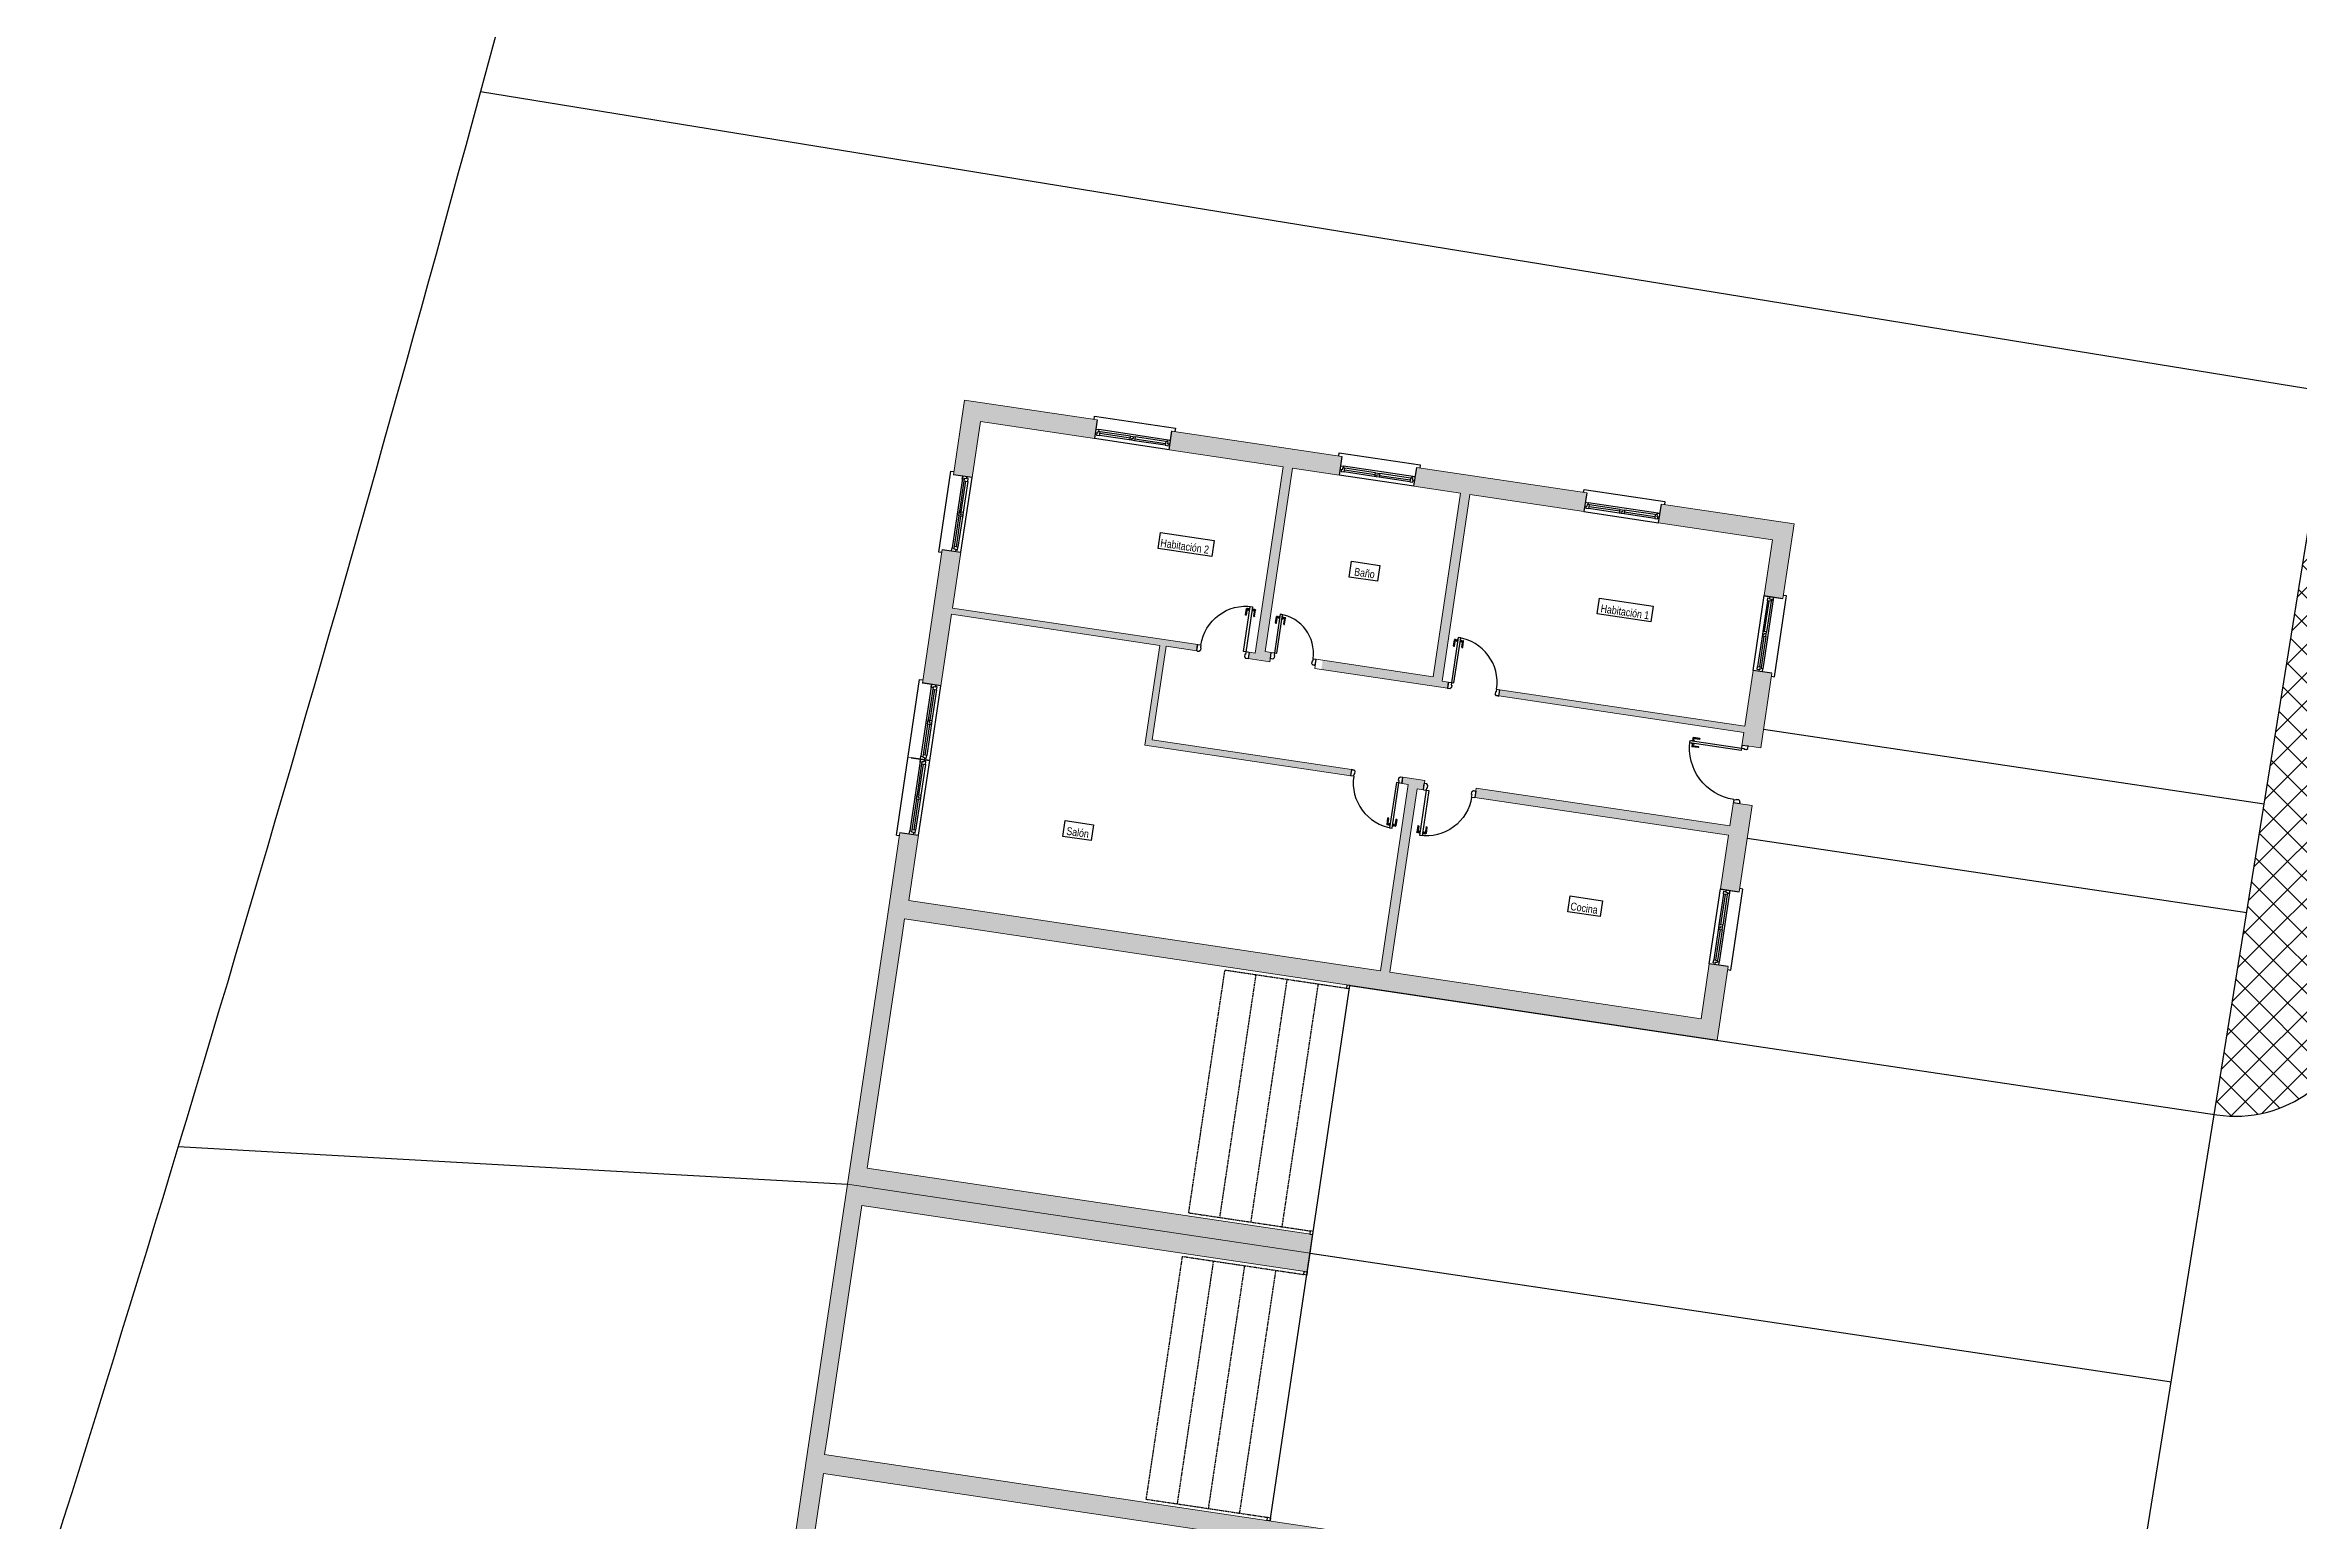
# Model space of a CAD drawing. Header units: millimetres. Extents: x 712192 to 1044287, y 40211 to 168571.
# Drawn here: x 826156 to 851776, y 71914 to 88689 of the extents above; entities that cross this region are included whole.
import ezdxf

# ---------------------------------------------------------------- set-up
doc = ezdxf.new("R2010")
doc.units = ezdxf.units.MM
doc.linetypes.add('ACAD_ISO10W100', pattern=[18, 12, -3, 0, -3])
for name, color, linetype in [('Aceras', 8, 'Continuous'), ('Carpinteria', 14, 'Continuous'), ('Cerramiento', 7, 'Continuous'), ('Cristal', 4, 'Continuous'), ('Fina', 2, 'Continuous'), ('Sombreado muros', 30, 'Continuous'), ('Textos', 5, 'Continuous')]:
    doc.layers.add(name, color=color, linetype=linetype)
for name, color, linetype, lineweight in [('Edificaciones', 6, 'Continuous', 18), ('Parcela', 1, 'Continuous', 30), ('Viales', 7, 'Continuous', 30)]:
    doc.layers.add(name, color=color, linetype=linetype, lineweight=lineweight)
doc.styles.add('basico', font='arial.ttf', dxfattribs={"width": 0.8})

# ---------------------------------------------------------------- blocks, each defined once
blk = doc.blocks.new('p825')
at = {"layer": 'Carpinteria'}
for p, q in [((-0.054, 0.68), (-0.054, 0.78)), ((-0.039, 0.785), (-0.049, 0.785)), ((-0.039, 0.68), (-0.039, 0.785)), ((-0.007, 0.785), (-0.017, 0.785)), ((-0.017, 0.765), (-0.017, 0.785)), ((-0.007, 0.765), (-0.017, 0.765)), ((-0.007, 0.754), (-0.007, 0.796)), ((0, 0.796), (-0.007, 0.796)), ((0, 0.754), (-0.007, 0.754)), ((0.04, 0.825), (0, 0.825)), ((0, 0.825), (0, 0)), ((0.04, 0), (0.04, 0.825)), ((0.04, 0.796), (0.047, 0.796)), ((0.04, 0.754), (0.047, 0.754)), ((0.047, 0.754), (0.047, 0.796)), ((0.047, 0.785), (0.057, 0.785)), ((0.047, 0.765), (0.057, 0.765)), ((0.057, 0.765), (0.057, 0.785)), ((0.079, 0.785), (0.089, 0.785)), ((0.079, 0.68), (0.079, 0.785)), ((0.094, 0.68), (0.094, 0.78)), ((-0.044, 0.675), (-0.049, 0.675)), ((0.084, 0.675), (0.089, 0.675)), ((-0.05, 0), (0, 0)), ((0, 0), (0.04, 0)), ((0, 0), (0, -0.04)), ((0.825, 0), (0.875, 0)), ((0.825, 0), (0.825, -0.04)), ((-0.01, -0.1), (-0.05, -0.1)), ((0.01, -0.08), (-0.01, -0.1)), ((0, -0.04), (0.01, -0.04)), ((0.01, -0.04), (0.01, -0.05)), ((0.01, -0.05), (0.01, -0.06)), ((0.01, -0.06), (0.01, -0.08)), ((0.825, -0.04), (0.815, -0.04)), ((0.815, -0.04), (0.815, -0.05)), ((0.815, -0.05), (0.815, -0.06)), ((0.815, -0.06), (0.815, -0.08)), ((0.815, -0.08), (0.84, -0.1)), ((0.86, -0.1), (0.84, -0.1)), ((0.86, -0.1), (0.875, -0.1))]:
    blk.add_line(p, q, dxfattribs=at)
for centre, radius, start, end in [((-0.049, 0.78), 0.005, 90, 180), ((-0.028, 0.812), 0.0294, 248.0255, 291.9745), ((-0.028, 0.738), 0.0294, 68.0255, 111.9745), ((0, 0), 0.825, 0, 90), ((0.068, 0.812), 0.0294, 248.0255, 291.9745), ((0.068, 0.738), 0.0294, 68.0255, 111.9745), ((0.089, 0.78), 0.005, 0, 90), ((-0.049, 0.68), 0.005, 180, 270), ((-0.044, 0.68), 0.005, 270, 0), ((0.084, 0.68), 0.005, 180, 270), ((0.089, 0.68), 0.005, 270, 0)]:
    blk.add_arc(centre, radius, start, end, dxfattribs=at)
at = {"layer": 'Cerramiento'}
for p, q in [((-0.05, 0), (-0.05, -0.1)), ((0.875, 0), (0.875, -0.1))]:
    blk.add_line(p, q, dxfattribs=at)
blk = doc.blocks.new('p725')
at = {"layer": 'Carpinteria'}
for p, q in [((0.04, 0.725), (0, 0.725)), ((0, 0.725), (0, -0.04)), ((0.04, 0), (0.04, 0.725)), ((-0.054, 0.58), (-0.054, 0.68)), ((-0.039, 0.685), (-0.049, 0.685)), ((-0.044, 0.575), (-0.049, 0.575)), ((-0.039, 0.58), (-0.039, 0.685)), ((-0.007, 0.685), (-0.017, 0.685)), ((-0.017, 0.665), (-0.017, 0.685)), ((-0.007, 0.665), (-0.017, 0.665)), ((-0.007, 0.654), (-0.007, 0.696)), ((0, 0.696), (-0.007, 0.696)), ((0, 0.654), (-0.007, 0.654)), ((0.04, 0.696), (0.047, 0.696)), ((0.04, 0.654), (0.047, 0.654)), ((0.047, 0.654), (0.047, 0.696)), ((0.047, 0.685), (0.057, 0.685)), ((0.047, 0.665), (0.057, 0.665)), ((0.057, 0.665), (0.057, 0.685)), ((0.079, 0.685), (0.089, 0.685)), ((0.079, 0.58), (0.079, 0.685)), ((0.084, 0.575), (0.089, 0.575)), ((0.094, 0.58), (0.094, 0.68)), ((-0.05, 0), (0, 0)), ((0, 0), (0.04, 0)), ((0.725, 0), (0.775, 0)), ((0.725, 0), (0.725, -0.04)), ((-0.01, -0.1), (-0.05, -0.1)), ((0.01, -0.08), (-0.01, -0.1)), ((0, -0.04), (0.01, -0.04)), ((0.01, -0.04), (0.01, -0.08)), ((0.725, -0.04), (0.715, -0.04)), ((0.715, -0.04), (0.715, -0.08)), ((0.74, -0.1), (0.715, -0.08)), ((0.76, -0.1), (0.74, -0.1)), ((0.76, -0.1), (0.775, -0.1))]:
    blk.add_line(p, q, dxfattribs=at)
for centre, radius, start, end in [((0, 0), 0.725, 0, 90), ((-0.049, 0.68), 0.005, 90, 180), ((-0.049, 0.58), 0.005, 180, 270), ((-0.044, 0.58), 0.005, 270, 0), ((-0.028, 0.712), 0.0294, 248.0255, 291.9745), ((-0.028, 0.638), 0.0294, 68.0255, 111.9745), ((0.068, 0.712), 0.0294, 248.0255, 291.9745), ((0.068, 0.638), 0.0294, 68.0255, 111.9745), ((0.084, 0.58), 0.005, 180, 270), ((0.089, 0.68), 0.005, 0, 90), ((0.089, 0.58), 0.005, 270, 0)]:
    blk.add_arc(centre, radius, start, end, dxfattribs=at)
at = {"layer": 'Cerramiento'}
for p, q in [((-0.05, 0), (-0.05, -0.1)), ((0.775, -0.1), (0.775, 0))]:
    blk.add_line(p, q, dxfattribs=at)
blk = doc.blocks.new('ven2')
at = {"layer": 'Carpinteria'}
for p, q in [((0, 0.5), (0.04, 0.5)), ((0.03, 0.3), (0, 0.3)), ((0.02, 0.3), (0.02, 0.2)), ((0.04, 0.4), (0.03, 0.4)), ((0.03, 0.4), (0.03, 0.3)), ((0.04, 0.5), (0.04, 0.4)), ((1, 0.5), (0.04, 0.5)), ((0.06, 0.4), (0.04, 0.4)), ((0.06, 0.2), (0.06, 0.4)), ((0.47, 0.4), (0.06, 0.4)), ((0.47, 0.2), (0.47, 0.4)), ((0.47, 0.4), (0.53, 0.4)), ((0.49, 0.2), (0.49, 0.3)), ((0.49, 0.3), (0.51, 0.3)), ((0.51, 0.3), (0.51, 0.4)), ((0.53, 0.4), (0.53, 0.2)), ((0.94, 0.4), (0.53, 0.4)), ((0.96, 0.4), (0.94, 0.4)), ((0.94, 0.4), (0.94, 0.2)), ((0.96, 0.4), (0.96, 0.5)), ((0.96, 0.5), (1, 0.5)), ((0.97, 0.4), (0.96, 0.4)), ((0.97, 0.3), (0.97, 0.4)), ((1, 0.3), (0.97, 0.3)), ((0.98, 0.2), (0.98, 0.3)), ((0.02, 0.2), (0.06, 0.2)), ((0.49, 0.2), (0.06, 0.2)), ((0.53, 0.2), (0.49, 0.2)), ((0.94, 0.2), (0.53, 0.2)), ((0.94, 0.2), (0.98, 0.2))]:
    blk.add_line(p, q, dxfattribs=at)
at = {"layer": 'Cerramiento'}
for p, q in [((0, 1), (0, 0)), ((1, 0), (1, 1))]:
    blk.add_line(p, q, dxfattribs=at)
at = {"layer": 'Cristal'}
for p, q in [((0.47, 0.3), (0.06, 0.3)), ((0.53, 0.3), (0.94, 0.3))]:
    blk.add_line(p, q, dxfattribs=at)
blk = doc.blocks.new('p625')
at = {"layer": 'Carpinteria'}
for p, q in [((-0.054, 0.48), (-0.054, 0.58)), ((-0.039, 0.585), (-0.049, 0.585)), ((-0.044, 0.475), (-0.049, 0.475)), ((-0.039, 0.48), (-0.039, 0.585)), ((-0.017, 0.565), (-0.017, 0.585)), ((-0.007, 0.585), (-0.017, 0.585)), ((-0.007, 0.565), (-0.017, 0.565)), ((0, 0.596), (-0.007, 0.596)), ((-0.007, 0.554), (-0.007, 0.596)), ((0, 0.554), (-0.007, 0.554)), ((0.04, 0.625), (0, 0.625)), ((0, 0.625), (0, -0.04)), ((0.04, 0), (0.04, 0.625)), ((0.04, 0.596), (0.047, 0.596)), ((0.04, 0.554), (0.047, 0.554)), ((0.047, 0.554), (0.047, 0.596)), ((0.047, 0.585), (0.057, 0.585)), ((0.047, 0.565), (0.057, 0.565)), ((0.057, 0.565), (0.057, 0.585)), ((0.079, 0.48), (0.079, 0.585)), ((0.079, 0.585), (0.089, 0.585)), ((0.084, 0.475), (0.089, 0.475)), ((0.094, 0.48), (0.094, 0.58)), ((-0.05, 0), (0, 0)), ((0, 0), (0.04, 0)), ((0.625, 0), (0.675, 0)), ((0.625, 0), (0.625, -0.04)), ((-0.01, -0.1), (-0.05, -0.1)), ((0.01, -0.08), (-0.01, -0.1)), ((0, -0.04), (0.01, -0.04)), ((0.01, -0.04), (0.01, -0.08)), ((0.625, -0.04), (0.615, -0.04)), ((0.615, -0.04), (0.615, -0.08)), ((0.64, -0.1), (0.615, -0.08)), ((0.66, -0.1), (0.64, -0.1)), ((0.66, -0.1), (0.675, -0.1))]:
    blk.add_line(p, q, dxfattribs=at)
for centre, radius, start, end in [((-0.049, 0.58), 0.005, 90, 180), ((-0.049, 0.48), 0.005, 180, 270), ((-0.044, 0.48), 0.005, 270, 0), ((-0.028, 0.612), 0.0294, 248.0255, 291.9745), ((-0.028, 0.538), 0.0294, 68.0255, 111.9745), ((0, 0), 0.625, 0, 90), ((0.068, 0.612), 0.0294, 248.0255, 291.9745), ((0.068, 0.538), 0.0294, 68.0255, 111.9745), ((0.084, 0.48), 0.005, 180, 270), ((0.089, 0.58), 0.005, 0, 90), ((0.089, 0.48), 0.005, 270, 0)]:
    blk.add_arc(centre, radius, start, end, dxfattribs=at)
at = {"layer": 'Cerramiento'}
for p, q in [((-0.05, -0.1), (-0.05, 0)), ((0.675, -0.1), (0.675, 0))]:
    blk.add_line(p, q, dxfattribs=at)

msp = doc.modelspace()

# ---------------------------------------------------------------- hatches: boundary and pattern name
at = {"layer": 'Aceras'}
h = msp.add_hatch(dxfattribs=at)
h.set_pattern_fill('ANSI37', color=256, scale=71.580675)
h.set_pattern_definition([(45, (270544.93, 3236.83), (-160.7032, 160.7032), []), (135, (270544.93, 3236.83), (-160.7032, -160.7032), [])])
h.paths.add_polyline_path([(757552, 126920, 0.414214), (755563, 127297), (722138, 104533), (722944, 103350)])
h.paths.add_polyline_path([(787790, 143539), (799687, 138960, 0.414214), (798865, 140810), (788304, 144875, 0.319675), (777176, 142017), (764778, 133574, 0.414214), (764401, 131584), (778150, 140948, -0.325822)])
h.paths.add_polyline_path([(824260, 129503), (824297, 129905, 0.335762), (823386, 131373), (810355, 136388, 0.414214), (808504, 135566)])
h.paths.add_polyline_path([(833260, 127573, 0.414214), (831409, 126751), (836939, 124623), (836986, 124935, 0.351854), (836085, 126485)])
h.paths.add_polyline_path([(852012, 118821, -0.378204), (856528, 111652), (854208, 97365, 0.414214), (855850, 98548), (857942, 111422, 0.375958), (852475, 120177), (844825, 123121, 0.414214), (842975, 122299)])
h.paths.add_polyline_path([(854898, 92685, 0.421729), (853678, 94333), (850815, 76534, 0.416122), (852466, 77716)])
h.paths.add_polyline_path([(851021, 68815, 0.414214), (849837, 70458), (847818, 58027), (848044, 58026, 0.369067), (849463, 59228)])
at = {"layer": 'Sombreado muros'}
h = msp.add_hatch(dxfattribs=at)
h.set_pattern_fill('SACNCR', color=256, scale=57.26454)
h.set_pattern_definition([(45, (270544.93, 3236.83), (-96.42192, 96.42192), []), (45, (270641.35, 3236.83), (-96.42192, 96.42192), [0, -136.361185])])
h.paths.add_polyline_path([(841747, 83887), (841716, 83675), (842247, 83596), (841936, 81510), (840679, 81698), (840663, 81592), (842097, 81378), (842107, 81449), (842036, 81459), (842353, 83580), (843648, 83386), (843680, 83599)])
h.paths.add_polyline_path([(844530, 83472), (844498, 83260), (845794, 83066), (845699, 82431), (845911, 82399), (846038, 83247)])
h.paths.add_polyline_path([(838965, 84302), (838933, 84090), (840229, 83897), (839913, 81776), (839842, 81787), (839831, 81716), (840079, 81679), (840095, 81785), (840024, 81796), (840335, 83881), (840866, 83802), (840898, 84014)])
h.paths.add_polyline_path([(836788, 84410), (838084, 84217), (838116, 84429), (836608, 84654), (836481, 83806), (836693, 83775)])
h.paths.add_polyline_path([(836567, 82925), (836354, 82957), (836128, 81438), (836340, 81406), (836461, 82219), (838828, 81866), (838659, 80733), (840997, 80384), (841007, 80455), (838740, 80793), (838898, 81855), (839247, 81803), (839258, 81874), (836472, 82290)])
h.paths.add_polyline_path([(845784, 81550), (845572, 81581), (845477, 80946), (842691, 81361), (842681, 81291), (845467, 80875), (845445, 80733), (845658, 80702)])
h.paths.add_polyline_path([(845560, 80047), (845348, 80078), (845308, 79813), (842423, 80243), (842407, 80137), (845292, 79707), (845201, 79097), (845414, 79065)])
h.paths.add_polyline_path([(845287, 78216), (845074, 78247), (844981, 77622), (841441, 78150), (841752, 80235), (841823, 80224), (841839, 80331), (841591, 80368), (841581, 80297), (841651, 80286), (841335, 78166), (835976, 78965), (836086, 79707), (835874, 79739), (835732, 78785), (835278, 75742), (840535, 74957), (840567, 75169), (840531, 75175), (835502, 75925), (835893, 78544), (835925, 78756), (845162, 77377)])
h.paths.add_polyline_path([(835017, 72670), (835048, 72882), (835439, 75500), (840503, 74745), (840535, 74957), (835278, 75742), (834823, 72699), (834681, 71744), (834893, 71713), (835004, 72454), (840363, 71655), (840047, 69534), (839976, 69545), (839966, 69474), (840213, 69437), (840229, 69543), (840158, 69554), (840470, 71639), (844009, 71111), (843916, 70485), (844128, 70453), (844253, 71291)])
h.paths.add_polyline_path([(834508, 69130), (837294, 68715), (837304, 68785), (836956, 68837), (837114, 69899), (839381, 69561), (839392, 69632), (837054, 69981), (836885, 68848), (834519, 69201), (834640, 70014), (834427, 70045), (834201, 68527), (834413, 68495)])
h.paths.add_polyline_path([(834286, 67645), (834074, 67677), (833947, 66829), (835455, 66604), (835487, 66816), (834192, 67010)])
h.paths.add_polyline_path([(844002, 69604), (843789, 69635), (843698, 69025), (840813, 69456), (840797, 69350), (843682, 68919), (843643, 68654), (843855, 68622)])
h.paths.add_polyline_path([(843757, 67967), (843545, 67999), (843524, 67857), (840738, 68273), (840727, 68202), (843513, 67786), (843419, 67151), (843631, 67119)])
h.paths.add_polyline_path([(843504, 66270), (843292, 66301), (843197, 65666), (841901, 65859), (841870, 65647), (843378, 65422)])
h.paths.add_polyline_path([(839756, 66179), (840073, 68300), (840143, 68289), (840154, 68360), (838720, 68574), (838705, 68468), (839961, 68280), (839650, 66195), (839119, 66274), (839087, 66062), (841020, 65774), (841052, 65986)])
h.paths.add_polyline_path([(838269, 66401), (837738, 66480), (838050, 68566), (838120, 68555), (838136, 68661), (837888, 68698), (837878, 68627), (837949, 68617), (837632, 66496), (836337, 66690), (836305, 66477), (838238, 66189)])

# ---------------------------------------------------------------- linework, layer by layer
at = {"layer": 'Carpinteria', "linetype": 'ACAD_ISO10W100'}
for p, q in [((839156, 75416), (839568, 78176)), ((839568, 78176), (840948, 77970)), ((839510, 75363), (839922, 78123)), ((839864, 75310), (840276, 78070)), ((840218, 75258), (840630, 78018)), ((839156, 75416), (840537, 75210)), ((839082, 74921), (838670, 72161)), ((839436, 74868), (839024, 72108)), ((839082, 74921), (840463, 74715)), ((839790, 74815), (839378, 72055)), ((840144, 74762), (839732, 72002)), ((838670, 72161), (840051, 71955))]:
    msp.add_line(p, q, dxfattribs=at)
at = {"layer": 'Carpinteria'}
for p, q in [((840954, 78005), (840948, 77970)), ((840948, 77970), (840984, 77965)), ((840989, 78000), (840954, 78005)), ((840984, 77965), (840989, 78000)), ((840537, 75210), (840531, 75175)), ((840531, 75175), (840567, 75169)), ((840572, 75205), (840537, 75210)), ((840567, 75169), (840572, 75205)), ((840463, 74715), (840468, 74750)), ((840498, 74709), (840463, 74715)), ((840468, 74750), (840503, 74745)), ((840503, 74745), (840498, 74709)), ((840046, 71919), (840051, 71955)), ((840081, 71914), (840046, 71919)), ((840051, 71955), (840086, 71949)), ((840086, 71949), (840081, 71914))]:
    msp.add_line(p, q, dxfattribs=at)
at = {"layer": 'Edificaciones'}
for p, q in [((838084, 84217), (838116, 84429)), ((838933, 84090), (838965, 84302)), ((836693, 83775), (836481, 83806)), ((839913, 81776), (840229, 83897)), ((840024, 81796), (840335, 83881)), ((840866, 83802), (840898, 84014)), ((841716, 83675), (841747, 83887)), ((841936, 81510), (842247, 83596)), ((842036, 81459), (842353, 83580)), ((843648, 83386), (842353, 83580)), ((843648, 83386), (843680, 83599)), ((844498, 83260), (844530, 83472)), ((845794, 83066), (844498, 83260)), ((845699, 82431), (845794, 83066)), ((836567, 82925), (836354, 82957)), ((839258, 81874), (836472, 82290)), ((845911, 82399), (845699, 82431)), ((838828, 81866), (836461, 82219)), ((838828, 81866), (838659, 80733)), ((838898, 81855), (838740, 80793)), ((839247, 81803), (838898, 81855)), ((839258, 81874), (839247, 81803)), ((839842, 81787), (839831, 81716)), ((839913, 81776), (839842, 81787)), ((840095, 81785), (840024, 81796)), ((840095, 81785), (840079, 81679)), ((840079, 81679), (839831, 81716)), ((840604, 81709), (840588, 81603)), ((842097, 81378), (840588, 81603)), ((841936, 81510), (840604, 81709)), ((845784, 81550), (845572, 81581)), ((836340, 81406), (836128, 81438)), ((842107, 81449), (842036, 81459)), ((842107, 81449), (842097, 81378)), ((842691, 81361), (842681, 81291)), ((845467, 80875), (842681, 81291)), ((845477, 80946), (842691, 81361)), ((840997, 80384), (838659, 80733)), ((841007, 80455), (838740, 80793)), ((845445, 80733), (845658, 80702)), ((836213, 80557), (835965, 80594)), ((840997, 80384), (841007, 80455)), ((841335, 78166), (841651, 80286)), ((841441, 78150), (841752, 80235)), ((841581, 80297), (841591, 80368)), ((841651, 80286), (841581, 80297)), ((841839, 80331), (841591, 80368)), ((841823, 80224), (841752, 80235)), ((841823, 80224), (841839, 80331)), ((842407, 80137), (842423, 80243)), ((845308, 79813), (842423, 80243)), ((845292, 79707), (842407, 80137)), ((845348, 80078), (845560, 80047)), ((836086, 79707), (835874, 79739)), ((845414, 79065), (845201, 79097)), ((835893, 78544), (835925, 78756)), ((845074, 78247), (844981, 77622)), ((845287, 78216), (845074, 78247)), ((835048, 72882), (835017, 72670))]:
    msp.add_line(p, q, dxfattribs=at)
for points in [[(838116, 84429), (836608, 84654), (836481, 83806)], [(838084, 84217), (836788, 84410), (836693, 83775)], [(840898, 84014), (838965, 84302)], [(840229, 83897), (838933, 84090)], [(840866, 83802), (840335, 83881)], [(843680, 83599), (841747, 83887)], [(842247, 83596), (841716, 83675)], [(845911, 82399), (846038, 83247), (844530, 83472)], [(836354, 82957), (836128, 81438)], [(836567, 82925), (836472, 82290)], [(836461, 82219), (836340, 81406)], [(845477, 80946), (845572, 81581)], [(845658, 80702), (845784, 81550)], [(845440, 80698), (845467, 80875)], [(845308, 79813), (845353, 80114)], [(845414, 79065), (845560, 80047)], [(835874, 79739), (835732, 78785)], [(836086, 79707), (835976, 78965), (841335, 78166)], [(845201, 79097), (845292, 79707)], [(835732, 78785), (835278, 75742), (840535, 74957), (840572, 75205)], [(835925, 78756), (845162, 77377), (845287, 78216)], [(835893, 78544), (835502, 75925), (840567, 75169)], [(841441, 78150), (844981, 77622)], [(834823, 72699), (835278, 75742), (840535, 74957), (840498, 74709)], [(835048, 72882), (835439, 75500), (840503, 74745)], [(834681, 71744), (834823, 72699)], [(835017, 72670), (844253, 71291), (844128, 70453)], [(834893, 71713), (835004, 72454), (840363, 71655)]]:
    msp.add_lwpolyline(points, dxfattribs=at)
at = {"layer": 'Fina'}
for p, q in [((838080, 84434), (838085, 84470)), ((838085, 84470), (839006, 84333)), ((839006, 84333), (839000, 84297)), ((838933, 84090), (838084, 84217)), ((840862, 84019), (840868, 84055)), ((840868, 84055), (841788, 83917)), ((836314, 82927), (836451, 83847)), ((836451, 83847), (836486, 83842)), ((841716, 83675), (840866, 83802)), ((841788, 83917), (841783, 83882)), ((836567, 82925), (836693, 83775)), ((843645, 83604), (843650, 83639)), ((843650, 83639), (844570, 83502)), ((843648, 83386), (844498, 83260)), ((844570, 83502), (844565, 83467)), ((836349, 82921), (836314, 82927)), ((845572, 81581), (845699, 82431)), ((845814, 81509), (845952, 82429)), ((845952, 82429), (845916, 82434)), ((835833, 79709), (836097, 81479)), ((836097, 81479), (836133, 81473)), ((845779, 81514), (845814, 81509)), ((836213, 80557), (836340, 81406)), ((836086, 79707), (836213, 80557)), ((835833, 79709), (835869, 79703)), ((845074, 78247), (845201, 79097)), ((845317, 78175), (845454, 79095)), ((845454, 79095), (845419, 79101)), ((845282, 78180), (845317, 78175))]:
    msp.add_line(p, q, dxfattribs=at)
at = {"layer": 'Parcela'}
for p, q in [((831104, 88161), (852157, 84741)), ((827669, 76169), (835278, 75742))]:
    msp.add_line(p, q, dxfattribs=at)
msp.add_lwpolyline([(778766, 99988), (832631, 93802), (831104, 88161, -0.011935), (825299, 68584, 0.268033), (825763, 66425, -0.222067), (826768, 63154, 0.112349), (828288, 45326), (837483, 46825, 0.182692), (846878, 52243), (849837, 70458)], format="xyb", dxfattribs=at)
msp.add_lwpolyline([(849837, 70458), (854167, 97371)], dxfattribs=at)
at = {"layer": 'Textos'}
for points in [[(839417, 82877), (838807, 82968), (838834, 83148), (839444, 83057)], [(841303, 82595), (840981, 82643), (841008, 82823), (841329, 82775)], [(844409, 82132), (843799, 82223), (843826, 82403), (844435, 82312)], [(838047, 79647), (837726, 79695), (837753, 79875), (838074, 79827)], [(843834, 78784), (843467, 78838), (843494, 79018), (843861, 78964)]]:
    msp.add_lwpolyline(points, close=True, dxfattribs=at)
at = {"layer": 'Viales'}
for p, q in [((845690, 80914), (851383, 80064)), ((845505, 79675), (851184, 78828)), ((840081, 71914), (840989, 78000)), ((840535, 74957), (850326, 73496))]:
    msp.add_line(p, q, dxfattribs=at)
msp.add_lwpolyline([(840989, 78000), (850842, 76530, 0.410443), (852466, 77716), (854898, 92685, 0.41815), (853695, 94330), (844432, 95708)], format="xyb", dxfattribs=at)

# ---------------------------------------------------------------- block references
at = {"layer": 'Cerramiento'}
for name, p, xscale, yscale, zscale, rotation in [('p725', (839806, 81792), -715.8067457142449, 715.8067457142453, 715.8067457142453, 351.5122457841375), ('p625', (840130, 81780), 710.0802917653227, 710.0802917653227, 710.0802917653227, 351.512245784172), ('p725', (842143, 81443), 715.8067457142449, 715.8067457142449, 715.8067457142449, 351.5122457841375), ('p825', (845440, 80698), -715.8067457142452, 715.8067457142453, 715.8067457142453, 81.51224578430988), ('p725', (841545, 80302), 715.8067457142452, 715.8067457142452, 715.8067457142452, 171.5122457841375), ('p725', (841859, 80219), -715.8067457142452, 715.8067457142453, 715.8067457142453, 171.5122457841375)]:
    msp.add_blockref(name, p, dxfattribs=dict(at, xscale=xscale, yscale=yscale, zscale=zscale, rotation=rotation))
at = {"layer": 'Fina', "yscale": 214.7420237142814}
for p, xscale, zscale, rotation in [((838084, 84217), 858.9680948570943, 858.9680948570943, 351.5122457841375), ((836567, 82925), 858.9680948570942, 858.9680948570942, 81.51224578413749), ((840866, 83802), 858.9680948570943, 858.9680948570943, 351.5122457841375), ((843648, 83386), 858.9680948570943, 858.9680948570943, 351.5122457841375), ((845572, 81581), -858.9680948570942, 858.9680948570943, 261.5122457841375), ((836213, 80557), 858.9680948570942, 858.9680948570942, 81.51224578413749), ((836086, 79707), 858.9680948570942, 858.9680948570942, 81.51224578413749), ((845074, 78247), -858.9680948570942, 858.9680948570943, 261.5122457841375)]:
    msp.add_blockref('ven2', p, dxfattribs=dict(at, xscale=xscale, zscale=zscale, rotation=rotation))

# ---------------------------------------------------------------- texts
at = {"layer": 'Textos', "style": 'basico', "width": 0.8}
for s, height, p in [('Habitación 2', 89.48, (838829, 82989)), ('Baño', 89.5, (841033, 82661)), ('Habitación 1', 89.48, (843834, 82243)), ('Salón', 89.5, (837761, 79714)), ('Cocina', 89.5, (843490, 78859))]:
    msp.add_text(s, height=height, rotation=351.5122, dxfattribs=at).set_placement(p)

doc.saveas('drawing.dxf')
